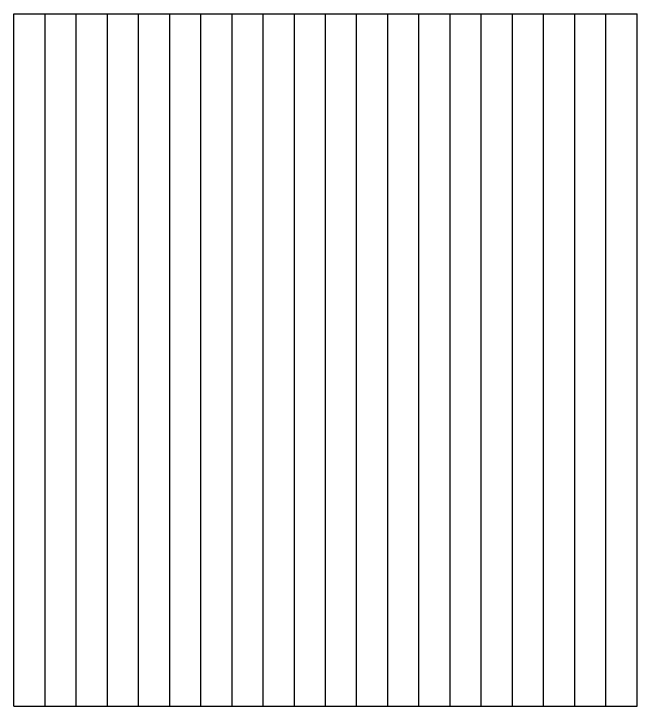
# Model space of a CAD drawing. Header units: millimetres. Extents: x -2789 to 12250, y -4440 to 7168.
# Drawn here: x 4095 to 4995, y 3107 to 4107 of the extents above; entities that cross this region are included whole.
import ezdxf

# ---------------------------------------------------------------- set-up
doc = ezdxf.new("R2010")
doc.units = ezdxf.units.MM
doc.header["$MEASUREMENT"] = 0

msp = doc.modelspace()

# ---------------------------------------------------------------- linework, layer by layer
for p, q in [((4095.23096, 4107.28777), (4995.23096, 4107.28777)), ((4095.23096, 3107.28777), (4095.23096, 4107.28777)), ((4140.23096, 3107.28777), (4140.23096, 4107.28777)), ((4185.23096, 3107.28777), (4185.23096, 4107.28777)), ((4230.23096, 3107.28777), (4230.23096, 4107.28777)), ((4275.23096, 3107.28777), (4275.23096, 4107.28777)), ((4320.23096, 3107.28777), (4320.23096, 4107.28777)), ((4365.23096, 3107.28777), (4365.23096, 4107.28777)), ((4410.23096, 3107.28777), (4410.23096, 4107.28777)), ((4455.23096, 3107.28777), (4455.23096, 4107.28777)), ((4500.23096, 3107.28777), (4500.23096, 4107.28777)), ((4545.23096, 3107.28777), (4545.23096, 4107.28777)), ((4590.23096, 3107.28777), (4590.23096, 4107.28777)), ((4635.23096, 3107.28777), (4635.23096, 4107.28777)), ((4680.23096, 3107.28777), (4680.23096, 4107.28777)), ((4725.23096, 3107.28777), (4725.23096, 4107.28777)), ((4770.23096, 3107.28777), (4770.23096, 4107.28777)), ((4815.23096, 3107.28777), (4815.23096, 4107.28777)), ((4860.23096, 3107.28777), (4860.23096, 4107.28777)), ((4905.23096, 3107.28777), (4905.23096, 4107.28777)), ((4950.23096, 3107.28777), (4950.23096, 4107.28777)), ((4995.23096, 3107.28777), (4995.23096, 4107.28777)), ((4095.23096, 3107.28777), (4995.23096, 3107.28777))]:
    msp.add_line(p, q)

doc.saveas('drawing.dxf')
